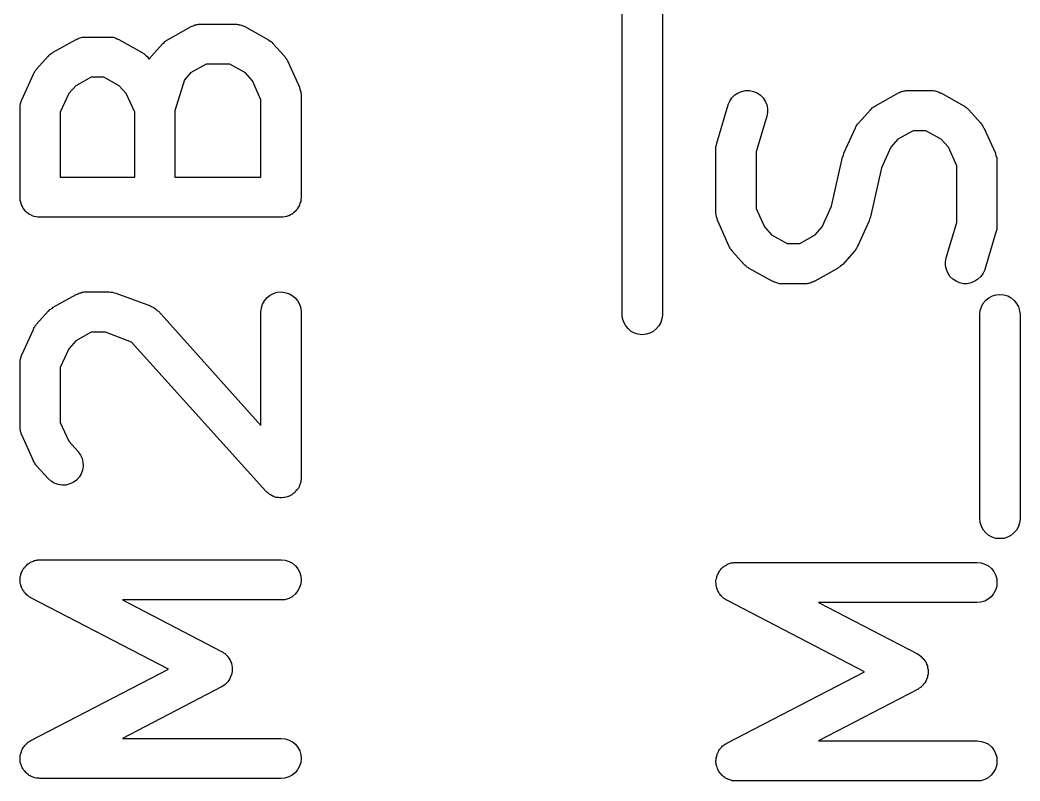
# Model space of a CAD drawing. Extents: x 195.1 to 235.6, y -142.5 to -103.4.
# Drawn here: x 221.332 to 225.068, y -142.47 to -139.629 of the extents above; entities that cross this region are included whole.
import ezdxf

# ---------------------------------------------------------------- set-up
doc = ezdxf.new("R2010")
doc.units = 0
doc.layers.add('BLACK', color=7, linetype='CONTINUOUS')

msp = doc.modelspace()

# ---------------------------------------------------------------- linework, layer by layer
at = {"layer": 'BLACK', "linetype": 'CONTINUOUS'}
for p, q in [((223.582, -140.729), (223.582, -137.967)), ((223.732, -137.967), (223.732, -140.729)), ((221.975, -139.652), (221.979, -139.65)), ((221.979, -139.65), (221.982, -139.649)), ((221.982, -139.649), (221.985, -139.647)), ((221.985, -139.647), (221.989, -139.647)), ((221.989, -139.647), (221.993, -139.645)), ((221.993, -139.645), (221.996, -139.645)), ((221.996, -139.645), (221.999, -139.644)), ((221.999, -139.644), (222.003, -139.644)), ((222.003, -139.644), (222.007, -139.644)), ((222.007, -139.644), (222.136, -139.644)), ((222.136, -139.644), (222.137, -139.644)), ((222.137, -139.644), (222.141, -139.644)), ((222.141, -139.644), (222.144, -139.645)), ((222.144, -139.645), (222.148, -139.645)), ((222.148, -139.645), (222.151, -139.646)), ((222.151, -139.646), (222.155, -139.647)), ((222.155, -139.647), (222.159, -139.648)), ((222.159, -139.648), (222.162, -139.649)), ((222.162, -139.649), (222.165, -139.65)), ((222.165, -139.65), (222.169, -139.652)), ((221.885, -139.701), (221.971, -139.653)), ((221.971, -139.653), (221.972, -139.653)), ((221.972, -139.653), (221.975, -139.652)), ((222.169, -139.652), (222.172, -139.653)), ((222.172, -139.653), (222.258, -139.701)), ((221.456, -139.749), (221.542, -139.701)), ((221.542, -139.701), (221.543, -139.701)), ((221.543, -139.701), (221.547, -139.699)), ((221.547, -139.699), (221.55, -139.697)), ((221.55, -139.697), (221.553, -139.696)), ((221.553, -139.696), (221.557, -139.695)), ((221.557, -139.695), (221.56, -139.694)), ((221.56, -139.694), (221.564, -139.693)), ((221.564, -139.693), (221.567, -139.693)), ((221.567, -139.693), (221.571, -139.692)), ((221.571, -139.692), (221.575, -139.692)), ((221.575, -139.692), (221.579, -139.692)), ((221.579, -139.692), (221.664, -139.692)), ((221.664, -139.692), (221.665, -139.692)), ((221.665, -139.692), (221.669, -139.692)), ((221.669, -139.692), (221.673, -139.692)), ((221.673, -139.692), (221.676, -139.693)), ((221.676, -139.693), (221.68, -139.693)), ((221.68, -139.693), (221.684, -139.694)), ((221.684, -139.694), (221.687, -139.695)), ((221.687, -139.695), (221.69, -139.697)), ((221.69, -139.697), (221.694, -139.698)), ((221.694, -139.698), (221.697, -139.7)), ((221.697, -139.7), (221.701, -139.701)), ((221.701, -139.701), (221.786, -139.749)), ((221.823, -139.764), (221.866, -139.716)), ((221.866, -139.716), (221.87, -139.713)), ((221.866, -139.716), (221.866, -139.716)), ((221.87, -139.713), (221.873, -139.709)), ((221.873, -139.709), (221.875, -139.708)), ((221.875, -139.708), (221.877, -139.706)), ((221.877, -139.706), (221.881, -139.704)), ((221.881, -139.704), (221.885, -139.701)), ((222.258, -139.701), (222.259, -139.702)), ((222.259, -139.702), (222.262, -139.704)), ((222.262, -139.704), (222.266, -139.707)), ((222.266, -139.707), (222.268, -139.708)), ((222.268, -139.708), (222.271, -139.71)), ((222.271, -139.71), (222.274, -139.713)), ((222.274, -139.713), (222.277, -139.716)), ((222.277, -139.716), (222.32, -139.764)), ((221.437, -139.764), (221.438, -139.763)), ((221.438, -139.763), (221.441, -139.76)), ((221.441, -139.76), (221.444, -139.757)), ((221.444, -139.757), (221.447, -139.755)), ((221.447, -139.755), (221.449, -139.754)), ((221.449, -139.754), (221.453, -139.751)), ((221.453, -139.751), (221.456, -139.749)), ((221.786, -139.749), (221.787, -139.749)), ((221.787, -139.749), (221.791, -139.752)), ((221.791, -139.752), (221.795, -139.754)), ((221.795, -139.754), (221.797, -139.756)), ((221.797, -139.756), (221.799, -139.758)), ((221.799, -139.758), (221.802, -139.761)), ((221.802, -139.761), (221.806, -139.764)), ((221.394, -139.812), (221.437, -139.764)), ((221.806, -139.764), (221.815, -139.775)), ((221.815, -139.775), (221.818, -139.771)), ((221.818, -139.771), (221.821, -139.766)), ((221.821, -139.766), (221.822, -139.765)), ((221.822, -139.765), (221.823, -139.764)), ((222.027, -139.794), (221.969, -139.826)), ((222.116, -139.794), (222.027, -139.794)), ((222.174, -139.826), (222.116, -139.794)), ((222.32, -139.764), (222.321, -139.765)), ((222.321, -139.765), (222.323, -139.768)), ((222.323, -139.768), (222.325, -139.771)), ((222.325, -139.771), (222.327, -139.774)), ((222.327, -139.774), (222.329, -139.777)), ((222.329, -139.777), (222.331, -139.78)), ((222.331, -139.78), (222.333, -139.784)), ((222.333, -139.784), (222.376, -139.879)), ((221.339, -139.926), (221.382, -139.831)), ((221.382, -139.83), (221.384, -139.827)), ((221.382, -139.831), (221.382, -139.83)), ((221.384, -139.827), (221.386, -139.824)), ((221.386, -139.824), (221.388, -139.821)), ((221.388, -139.821), (221.389, -139.818)), ((221.389, -139.818), (221.392, -139.815)), ((221.392, -139.815), (221.394, -139.812)), ((221.969, -139.826), (221.946, -139.852)), ((222.201, -139.856), (222.174, -139.826)), ((221.54, -139.874), (221.514, -139.903)), ((221.598, -139.842), (221.54, -139.874)), ((221.645, -139.842), (221.598, -139.842)), ((221.703, -139.874), (221.645, -139.842)), ((221.729, -139.903), (221.703, -139.874)), ((221.946, -139.852), (221.911, -139.968)), ((222.232, -139.926), (222.201, -139.856)), ((221.514, -139.903), (221.482, -139.973)), ((221.761, -139.973), (221.729, -139.903)), ((222.376, -139.879), (222.376, -139.88)), ((222.376, -139.88), (222.376, -139.88)), ((222.376, -139.88), (222.376, -139.881)), ((222.376, -139.881), (222.378, -139.887)), ((222.378, -139.887), (222.38, -139.894)), ((222.38, -139.894), (222.381, -139.894)), ((222.381, -139.894), (222.381, -139.895)), ((222.381, -139.895), (222.381, -139.902)), ((222.381, -139.902), (222.382, -139.908)), ((222.382, -139.908), (222.382, -139.909)), ((222.382, -139.909), (222.382, -139.91)), ((222.382, -139.91), (222.382, -140.29)), ((223.992, -139.919), (224.003, -139.908)), ((224.003, -139.908), (224.015, -139.9)), ((224.015, -139.9), (224.029, -139.895)), ((224.029, -139.895), (224.043, -139.892)), ((224.043, -139.892), (224.058, -139.892)), ((224.058, -139.892), (224.072, -139.895)), ((224.072, -139.895), (224.086, -139.901)), ((224.086, -139.901), (224.098, -139.909)), ((224.098, -139.909), (224.108, -139.919)), ((224.528, -139.949), (224.614, -139.901)), ((224.614, -139.901), (224.618, -139.899)), ((224.614, -139.901), (224.614, -139.901)), ((224.618, -139.899), (224.621, -139.897)), ((224.621, -139.897), (224.625, -139.896)), ((224.625, -139.896), (224.628, -139.895)), ((224.628, -139.895), (224.632, -139.894)), ((224.632, -139.894), (224.635, -139.893)), ((224.635, -139.893), (224.639, -139.893)), ((224.639, -139.893), (224.642, -139.892)), ((224.642, -139.892), (224.646, -139.892)), ((224.646, -139.892), (224.65, -139.892)), ((224.65, -139.892), (224.736, -139.892)), ((224.736, -139.892), (224.737, -139.892)), ((224.737, -139.892), (224.741, -139.892)), ((224.741, -139.892), (224.744, -139.892)), ((224.744, -139.892), (224.748, -139.893)), ((224.748, -139.893), (224.751, -139.893)), ((224.751, -139.893), (224.755, -139.894)), ((224.755, -139.894), (224.759, -139.895)), ((224.759, -139.895), (224.762, -139.897)), ((224.762, -139.897), (224.765, -139.898)), ((224.765, -139.898), (224.769, -139.9)), ((224.769, -139.9), (224.772, -139.901)), ((224.772, -139.901), (224.858, -139.949)), ((221.332, -139.955), (221.333, -139.948)), ((221.333, -139.948), (221.334, -139.942)), ((221.334, -139.94), (221.336, -139.934)), ((221.334, -139.941), (221.334, -139.94)), ((221.334, -139.942), (221.334, -139.941)), ((221.336, -139.934), (221.338, -139.928)), ((221.338, -139.928), (221.339, -139.927)), ((221.339, -139.927), (221.339, -139.926)), ((222.232, -140.215), (222.232, -139.926)), ((223.935, -140.088), (223.978, -139.945)), ((223.978, -139.944), (223.984, -139.931)), ((223.978, -139.945), (223.978, -139.944)), ((223.984, -139.931), (223.992, -139.919)), ((224.108, -139.919), (224.116, -139.931)), ((224.116, -139.931), (224.122, -139.945)), ((224.122, -139.945), (224.125, -139.959)), ((224.524, -139.951), (224.528, -139.949)), ((224.858, -139.949), (224.859, -139.949)), ((224.859, -139.949), (224.862, -139.952)), ((221.332, -139.956), (221.332, -139.955)), ((221.332, -139.955), (221.332, -139.955)), ((221.332, -139.957), (221.332, -139.956)), ((221.332, -140.29), (221.332, -139.957)), ((221.482, -139.973), (221.482, -140.215)), ((221.761, -140.215), (221.761, -139.973)), ((221.911, -139.968), (221.911, -140.215)), ((224.125, -139.974), (224.122, -139.988)), ((224.125, -139.959), (224.125, -139.974)), ((224.466, -140.012), (224.509, -139.964)), ((224.509, -139.963), (224.513, -139.96)), ((224.509, -139.964), (224.509, -139.963)), ((224.513, -139.96), (224.516, -139.957)), ((224.516, -139.957), (224.518, -139.955)), ((224.518, -139.955), (224.52, -139.954)), ((224.52, -139.954), (224.524, -139.951)), ((224.862, -139.952), (224.866, -139.954)), ((224.866, -139.954), (224.868, -139.956)), ((224.868, -139.956), (224.871, -139.958)), ((224.871, -139.958), (224.874, -139.961)), ((224.874, -139.961), (224.877, -139.964)), ((224.877, -139.964), (224.92, -140.012)), ((224.122, -139.988), (224.082, -140.121)), ((224.455, -140.027), (224.457, -140.024)), ((224.457, -140.024), (224.459, -140.021)), ((224.459, -140.021), (224.461, -140.018)), ((224.461, -140.018), (224.463, -140.015)), ((224.463, -140.015), (224.466, -140.012)), ((224.92, -140.012), (224.921, -140.013)), ((224.921, -140.013), (224.923, -140.016)), ((224.923, -140.016), (224.925, -140.018)), ((224.925, -140.018), (224.927, -140.022)), ((224.927, -140.022), (224.929, -140.024)), ((224.929, -140.024), (224.931, -140.028)), ((224.41, -140.126), (224.453, -140.031)), ((224.453, -140.03), (224.455, -140.027)), ((224.453, -140.031), (224.453, -140.03)), ((224.669, -140.042), (224.612, -140.074)), ((224.716, -140.042), (224.669, -140.042)), ((224.774, -140.074), (224.716, -140.042)), ((224.931, -140.028), (224.933, -140.031)), ((224.933, -140.031), (224.976, -140.126)), ((223.932, -140.102), (223.933, -140.098)), ((223.933, -140.098), (223.934, -140.094)), ((223.934, -140.094), (223.935, -140.091)), ((223.935, -140.091), (223.935, -140.088)), ((224.612, -140.074), (224.585, -140.103)), ((224.801, -140.103), (224.774, -140.074)), ((223.932, -140.105), (223.932, -140.102)), ((223.932, -140.108), (223.932, -140.105)), ((223.932, -140.11), (223.932, -140.108)), ((223.932, -140.348), (223.932, -140.11)), ((224.082, -140.121), (224.082, -140.332)), ((224.406, -140.14), (224.408, -140.133)), ((224.408, -140.133), (224.41, -140.126)), ((224.585, -140.103), (224.55, -140.181)), ((224.832, -140.173), (224.801, -140.103)), ((224.976, -140.126), (224.976, -140.127)), ((224.976, -140.127), (224.976, -140.128)), ((224.976, -140.128), (224.976, -140.129)), ((224.976, -140.129), (224.978, -140.135)), ((224.978, -140.135), (224.98, -140.141)), ((224.364, -140.324), (224.405, -140.141)), ((224.405, -140.141), (224.405, -140.14)), ((224.405, -140.14), (224.406, -140.14)), ((224.406, -140.14), (224.406, -140.14)), ((224.406, -140.14), (224.406, -140.14)), ((224.832, -140.384), (224.832, -140.173)), ((224.98, -140.141), (224.981, -140.142)), ((224.981, -140.142), (224.981, -140.143)), ((224.981, -140.143), (224.981, -140.149)), ((224.981, -140.149), (224.982, -140.156)), ((224.982, -140.156), (224.982, -140.156)), ((224.982, -140.156), (224.982, -140.157)), ((224.982, -140.157), (224.982, -140.395)), ((224.55, -140.181), (224.509, -140.364)), ((221.482, -140.215), (221.761, -140.215)), ((221.911, -140.215), (222.232, -140.215)), ((221.333, -140.298), (221.332, -140.29)), ((221.333, -140.305), (221.333, -140.298)), ((221.334, -140.305), (221.333, -140.305)), ((221.336, -140.312), (221.334, -140.305)), ((221.334, -140.305), (221.334, -140.305)), ((221.338, -140.319), (221.336, -140.312)), ((221.341, -140.325), (221.338, -140.319)), ((221.338, -140.319), (221.338, -140.319)), ((221.338, -140.319), (221.338, -140.319)), ((222.376, -140.32), (222.373, -140.326)), ((222.378, -140.313), (222.376, -140.32)), ((222.376, -140.32), (222.376, -140.32)), ((222.376, -140.32), (222.376, -140.32)), ((222.381, -140.306), (222.378, -140.313)), ((222.382, -140.292), (222.381, -140.299)), ((222.381, -140.299), (222.381, -140.306)), ((222.381, -140.306), (222.381, -140.306)), ((222.381, -140.306), (222.381, -140.306)), ((222.382, -140.29), (222.382, -140.291)), ((222.382, -140.291), (222.382, -140.291)), ((222.382, -140.291), (222.382, -140.291)), ((222.382, -140.291), (222.382, -140.292)), ((224.329, -140.401), (224.364, -140.324)), ((221.344, -140.332), (221.341, -140.325)), ((221.345, -140.332), (221.344, -140.332)), ((221.349, -140.337), (221.345, -140.332)), ((221.345, -140.332), (221.345, -140.332)), ((221.354, -140.343), (221.349, -140.337)), ((221.359, -140.348), (221.354, -140.343)), ((221.354, -140.343), (221.354, -140.343)), ((221.354, -140.343), (221.354, -140.343)), ((221.365, -140.352), (221.359, -140.348)), ((221.365, -140.353), (221.365, -140.352)), ((221.365, -140.352), (221.365, -140.352)), ((221.371, -140.356), (221.365, -140.353)), ((221.378, -140.359), (221.371, -140.356)), ((221.378, -140.36), (221.378, -140.359)), ((221.378, -140.359), (221.378, -140.359)), ((221.385, -140.362), (221.378, -140.36)), ((222.335, -140.36), (222.328, -140.362)), ((222.336, -140.36), (222.335, -140.36)), ((222.335, -140.36), (222.335, -140.36)), ((222.342, -140.356), (222.336, -140.36)), ((222.348, -140.353), (222.342, -140.356)), ((222.349, -140.353), (222.348, -140.353)), ((222.348, -140.353), (222.348, -140.353)), ((222.354, -140.348), (222.349, -140.353)), ((222.36, -140.344), (222.354, -140.348)), ((222.364, -140.338), (222.36, -140.344)), ((222.36, -140.344), (222.36, -140.344)), ((222.36, -140.344), (222.36, -140.344)), ((222.369, -140.333), (222.364, -140.338)), ((222.373, -140.326), (222.369, -140.332)), ((222.369, -140.332), (222.369, -140.333)), ((222.369, -140.333), (222.369, -140.333)), ((223.932, -140.349), (223.932, -140.348)), ((223.932, -140.348), (223.932, -140.348)), ((223.933, -140.356), (223.932, -140.349)), ((223.934, -140.362), (223.933, -140.356)), ((224.082, -140.332), (224.114, -140.401)), ((221.392, -140.364), (221.385, -140.362)), ((221.399, -140.365), (221.392, -140.364)), ((221.392, -140.364), (221.392, -140.364)), ((221.392, -140.364), (221.392, -140.364)), ((221.406, -140.365), (221.399, -140.365)), ((221.407, -140.365), (221.406, -140.365)), ((222.307, -140.365), (221.407, -140.365)), ((221.407, -140.365), (221.407, -140.365)), ((221.407, -140.365), (221.407, -140.365)), ((221.407, -140.365), (221.407, -140.365)), ((222.314, -140.365), (222.307, -140.365)), ((222.321, -140.364), (222.314, -140.365)), ((222.322, -140.364), (222.321, -140.364)), ((222.321, -140.364), (222.321, -140.364)), ((222.328, -140.362), (222.322, -140.364)), ((223.934, -140.363), (223.934, -140.362)), ((223.934, -140.364), (223.934, -140.363)), ((223.936, -140.37), (223.934, -140.364)), ((223.938, -140.376), (223.936, -140.37)), ((223.938, -140.377), (223.938, -140.376)), ((223.939, -140.378), (223.938, -140.377)), ((223.938, -140.377), (223.938, -140.377)), ((223.982, -140.474), (223.939, -140.378)), ((224.504, -140.378), (224.461, -140.474)), ((224.506, -140.372), (224.504, -140.378)), ((224.509, -140.365), (224.506, -140.372)), ((224.509, -140.364), (224.509, -140.365)), ((224.509, -140.365), (224.509, -140.365)), ((224.509, -140.365), (224.509, -140.365)), ((224.509, -140.365), (224.509, -140.365)), ((224.792, -140.517), (224.832, -140.384)), ((224.982, -140.395), (224.982, -140.396)), ((224.982, -140.396), (224.982, -140.399)), ((224.114, -140.401), (224.14, -140.431)), ((224.14, -140.431), (224.198, -140.463)), ((224.245, -140.463), (224.303, -140.431)), ((224.303, -140.431), (224.329, -140.401)), ((224.979, -140.417), (224.936, -140.56)), ((224.98, -140.414), (224.979, -140.417)), ((224.981, -140.411), (224.98, -140.414)), ((224.982, -140.402), (224.981, -140.407)), ((224.981, -140.407), (224.981, -140.411)), ((224.982, -140.399), (224.982, -140.402)), ((224.198, -140.463), (224.245, -140.463)), ((223.983, -140.477), (223.982, -140.474)), ((223.985, -140.48), (223.983, -140.477)), ((223.987, -140.483), (223.985, -140.48)), ((223.989, -140.486), (223.987, -140.483)), ((223.991, -140.489), (223.989, -140.486)), ((223.994, -140.492), (223.991, -140.489)), ((223.994, -140.493), (223.994, -140.492)), ((224.037, -140.541), (223.994, -140.493)), ((224.449, -140.493), (224.406, -140.541)), ((224.451, -140.49), (224.449, -140.493)), ((224.453, -140.487), (224.451, -140.49)), ((224.455, -140.484), (224.453, -140.487)), ((224.457, -140.481), (224.455, -140.484)), ((224.459, -140.478), (224.457, -140.481)), ((224.461, -140.475), (224.459, -140.478)), ((224.461, -140.474), (224.461, -140.475)), ((224.04, -140.544), (224.037, -140.541)), ((224.044, -140.547), (224.04, -140.544)), ((224.046, -140.549), (224.044, -140.547)), ((224.398, -140.548), (224.396, -140.549)), ((224.402, -140.544), (224.398, -140.548)), ((224.405, -140.541), (224.402, -140.544)), ((224.406, -140.541), (224.405, -140.541)), ((224.79, -140.531), (224.792, -140.517)), ((224.79, -140.546), (224.79, -140.531)), ((224.793, -140.56), (224.79, -140.546)), ((224.048, -140.551), (224.046, -140.549)), ((224.052, -140.553), (224.048, -140.551)), ((224.056, -140.556), (224.052, -140.553)), ((224.142, -140.604), (224.056, -140.556)), ((224.056, -140.556), (224.056, -140.556)), ((224.386, -140.556), (224.301, -140.604)), ((224.39, -140.553), (224.386, -140.556)), ((224.394, -140.551), (224.39, -140.553)), ((224.396, -140.549), (224.394, -140.551)), ((224.798, -140.573), (224.793, -140.56)), ((224.806, -140.586), (224.798, -140.573)), ((224.93, -140.574), (224.922, -140.586)), ((224.936, -140.561), (224.93, -140.574)), ((224.936, -140.56), (224.936, -140.561)), ((224.146, -140.605), (224.142, -140.604)), ((224.149, -140.607), (224.146, -140.605)), ((224.152, -140.608), (224.149, -140.607)), ((224.156, -140.609), (224.152, -140.608)), ((224.159, -140.61), (224.156, -140.609)), ((224.163, -140.611), (224.159, -140.61)), ((224.166, -140.612), (224.163, -140.611)), ((224.17, -140.613), (224.166, -140.612)), ((224.174, -140.613), (224.17, -140.613)), ((224.178, -140.613), (224.174, -140.613)), ((224.179, -140.613), (224.178, -140.613)), ((224.264, -140.613), (224.179, -140.613)), ((224.268, -140.613), (224.264, -140.613)), ((224.272, -140.613), (224.268, -140.613)), ((224.275, -140.612), (224.272, -140.613)), ((224.279, -140.612), (224.275, -140.612)), ((224.283, -140.611), (224.279, -140.612)), ((224.286, -140.61), (224.283, -140.611)), ((224.29, -140.608), (224.286, -140.61)), ((224.293, -140.607), (224.29, -140.608)), ((224.296, -140.606), (224.293, -140.607)), ((224.3, -140.604), (224.296, -140.606)), ((224.301, -140.604), (224.3, -140.604)), ((224.817, -140.596), (224.806, -140.586)), ((224.829, -140.604), (224.817, -140.596)), ((224.842, -140.61), (224.829, -140.604)), ((224.857, -140.613), (224.842, -140.61)), ((224.871, -140.613), (224.857, -140.613)), ((224.886, -140.61), (224.871, -140.613)), ((224.899, -140.604), (224.886, -140.61)), ((224.911, -140.596), (224.899, -140.604)), ((224.922, -140.586), (224.911, -140.596)), ((221.456, -140.701), (221.542, -140.653)), ((221.542, -140.653), (221.543, -140.653)), ((221.543, -140.653), (221.547, -140.652)), ((221.547, -140.652), (221.55, -140.65)), ((221.55, -140.65), (221.553, -140.649)), ((221.553, -140.649), (221.557, -140.647)), ((221.557, -140.647), (221.56, -140.647)), ((221.56, -140.647), (221.564, -140.645)), ((221.564, -140.645), (221.567, -140.645)), ((221.567, -140.645), (221.571, -140.644)), ((221.571, -140.644), (221.575, -140.644)), ((221.575, -140.644), (221.579, -140.644)), ((221.579, -140.644), (221.664, -140.644)), ((221.664, -140.644), (221.665, -140.644)), ((221.665, -140.644), (221.671, -140.645)), ((221.671, -140.645), (221.676, -140.645)), ((221.676, -140.645), (221.678, -140.645)), ((221.678, -140.645), (221.68, -140.646)), ((221.68, -140.646), (221.685, -140.647)), ((221.685, -140.647), (221.69, -140.649)), ((221.69, -140.649), (221.819, -140.696)), ((222.255, -140.665), (222.266, -140.656)), ((222.266, -140.656), (222.279, -140.65)), ((222.279, -140.65), (222.293, -140.645)), ((222.293, -140.645), (222.308, -140.644)), ((222.308, -140.644), (222.322, -140.646)), ((222.322, -140.646), (222.336, -140.65)), ((222.336, -140.65), (222.349, -140.657)), ((222.349, -140.657), (222.36, -140.666)), ((224.952, -140.666), (224.965, -140.659)), ((224.965, -140.659), (224.979, -140.655)), ((224.979, -140.655), (224.993, -140.654)), ((224.993, -140.654), (225.008, -140.655)), ((225.008, -140.655), (225.022, -140.659)), ((225.022, -140.659), (225.035, -140.666)), ((221.819, -140.696), (221.82, -140.697)), ((221.82, -140.697), (221.823, -140.698)), ((222.234, -140.703), (222.238, -140.69)), ((222.238, -140.69), (222.245, -140.677)), ((222.245, -140.677), (222.255, -140.665)), ((222.36, -140.666), (222.37, -140.678)), ((222.37, -140.678), (222.376, -140.69)), ((222.376, -140.69), (222.381, -140.704)), ((224.924, -140.699), (224.931, -140.686)), ((224.931, -140.686), (224.94, -140.675)), ((224.94, -140.675), (224.952, -140.666)), ((225.035, -140.666), (225.046, -140.676)), ((225.046, -140.676), (225.055, -140.687)), ((225.055, -140.687), (225.062, -140.7)), ((221.394, -140.764), (221.437, -140.716)), ((221.437, -140.716), (221.438, -140.716)), ((221.438, -140.716), (221.441, -140.713)), ((221.441, -140.713), (221.444, -140.709)), ((221.444, -140.709), (221.447, -140.708)), ((221.447, -140.708), (221.449, -140.706)), ((221.449, -140.706), (221.453, -140.704)), ((221.453, -140.704), (221.456, -140.701)), ((221.823, -140.698), (221.825, -140.699)), ((221.825, -140.699), (221.829, -140.701)), ((221.829, -140.701), (221.833, -140.703)), ((221.833, -140.703), (221.835, -140.705)), ((221.835, -140.705), (221.838, -140.707)), ((221.838, -140.707), (221.841, -140.71)), ((221.841, -140.71), (221.845, -140.712)), ((221.845, -140.712), (221.846, -140.715)), ((221.846, -140.715), (221.849, -140.716)), ((221.849, -140.716), (222.232, -141.143)), ((222.232, -140.718), (222.234, -140.703)), ((222.232, -140.719), (222.232, -140.718)), ((222.232, -141.143), (222.232, -140.719)), ((222.381, -140.704), (222.382, -140.719)), ((222.382, -140.719), (222.382, -141.338)), ((223.583, -140.743), (223.582, -140.729)), ((223.732, -140.73), (223.73, -140.744)), ((223.732, -140.729), (223.732, -140.73)), ((224.918, -140.728), (224.919, -140.713)), ((224.918, -140.729), (224.918, -140.728)), ((224.918, -141.49), (224.918, -140.729)), ((224.919, -140.713), (224.924, -140.699)), ((225.062, -140.7), (225.066, -140.714)), ((225.066, -140.714), (225.068, -140.729)), ((225.068, -140.729), (225.068, -141.49)), ((221.388, -140.773), (221.389, -140.77)), ((221.389, -140.77), (221.392, -140.767)), ((221.392, -140.767), (221.394, -140.764)), ((223.588, -140.757), (223.583, -140.743)), ((223.595, -140.77), (223.588, -140.757)), ((223.604, -140.781), (223.595, -140.77)), ((223.719, -140.771), (223.709, -140.782)), ((223.726, -140.758), (223.719, -140.771)), ((223.73, -140.744), (223.726, -140.758)), ((221.339, -140.879), (221.382, -140.784)), ((221.382, -140.783), (221.384, -140.779)), ((221.382, -140.784), (221.382, -140.783)), ((221.384, -140.779), (221.386, -140.776)), ((221.386, -140.776), (221.388, -140.773)), ((221.598, -140.794), (221.54, -140.826)), ((221.651, -140.794), (221.598, -140.794)), ((221.749, -140.831), (221.651, -140.794)), ((223.615, -140.791), (223.604, -140.781)), ((223.628, -140.798), (223.615, -140.791)), ((223.642, -140.802), (223.628, -140.798)), ((223.656, -140.804), (223.642, -140.802)), ((223.671, -140.802), (223.656, -140.804)), ((223.685, -140.798), (223.671, -140.802)), ((223.698, -140.791), (223.685, -140.798)), ((223.709, -140.782), (223.698, -140.791)), ((221.54, -140.826), (221.514, -140.856)), ((222.251, -141.388), (221.749, -140.831)), ((221.336, -140.886), (221.338, -140.88)), ((221.338, -140.88), (221.339, -140.879)), ((221.339, -140.879), (221.339, -140.879)), ((221.514, -140.856), (221.482, -140.926)), ((221.332, -140.907), (221.333, -140.901)), ((221.332, -140.908), (221.332, -140.907)), ((221.332, -140.91), (221.332, -140.908)), ((221.332, -140.908), (221.332, -140.908)), ((221.332, -141.148), (221.332, -140.91)), ((221.333, -140.901), (221.334, -140.894)), ((221.334, -140.893), (221.336, -140.886)), ((221.334, -140.894), (221.334, -140.893)), ((221.334, -140.893), (221.334, -140.893)), ((221.482, -140.926), (221.482, -141.132)), ((221.482, -141.132), (221.514, -141.201)), ((221.332, -141.149), (221.332, -141.148)), ((221.332, -141.148), (221.332, -141.148)), ((221.333, -141.156), (221.332, -141.149)), ((221.334, -141.162), (221.333, -141.156)), ((221.334, -141.163), (221.334, -141.162)), ((221.334, -141.164), (221.334, -141.163)), ((221.336, -141.17), (221.334, -141.164)), ((221.338, -141.176), (221.336, -141.17)), ((221.338, -141.177), (221.338, -141.176)), ((221.339, -141.178), (221.338, -141.177)), ((221.338, -141.177), (221.338, -141.177)), ((221.382, -141.274), (221.339, -141.178)), ((221.514, -141.201), (221.549, -141.24)), ((221.549, -141.24), (221.549, -141.241)), ((221.549, -141.241), (221.558, -141.253)), ((221.558, -141.253), (221.564, -141.266)), ((221.383, -141.277), (221.382, -141.274)), ((221.385, -141.28), (221.383, -141.277)), ((221.387, -141.283), (221.385, -141.28)), ((221.389, -141.286), (221.387, -141.283)), ((221.391, -141.289), (221.389, -141.286)), ((221.394, -141.292), (221.391, -141.289)), ((221.394, -141.293), (221.394, -141.292)), ((221.437, -141.341), (221.394, -141.293)), ((221.564, -141.266), (221.567, -141.281)), ((221.568, -141.295), (221.565, -141.31)), ((221.567, -141.281), (221.568, -141.295)), ((221.56, -141.323), (221.553, -141.336)), ((221.565, -141.31), (221.56, -141.323)), ((221.448, -141.351), (221.437, -141.341)), ((221.46, -141.358), (221.448, -141.351)), ((221.474, -141.363), (221.46, -141.358)), ((221.489, -141.365), (221.474, -141.363)), ((221.503, -141.365), (221.489, -141.365)), ((221.518, -141.361), (221.503, -141.365)), ((221.531, -141.355), (221.518, -141.361)), ((221.543, -141.347), (221.531, -141.355)), ((221.553, -141.336), (221.543, -141.347)), ((222.376, -141.368), (222.375, -141.369)), ((222.375, -141.369), (222.375, -141.371)), ((222.378, -141.362), (222.376, -141.368)), ((222.38, -141.357), (222.378, -141.362)), ((222.381, -141.354), (222.38, -141.355)), ((222.38, -141.355), (222.38, -141.357)), ((222.382, -141.343), (222.381, -141.348)), ((222.381, -141.348), (222.381, -141.354)), ((222.382, -141.338), (222.382, -141.339)), ((222.382, -141.339), (222.382, -141.341)), ((222.382, -141.341), (222.382, -141.343)), ((222.253, -141.39), (222.251, -141.388)), ((222.254, -141.391), (222.253, -141.39)), ((222.258, -141.394), (222.254, -141.391)), ((222.262, -141.398), (222.258, -141.394)), ((222.264, -141.399), (222.262, -141.398)), ((222.265, -141.4), (222.264, -141.399)), ((222.27, -141.403), (222.265, -141.4)), ((222.275, -141.406), (222.27, -141.403)), ((222.276, -141.406), (222.275, -141.406)), ((222.278, -141.407), (222.276, -141.406)), ((222.283, -141.409), (222.278, -141.407)), ((222.34, -141.405), (222.335, -141.408)), ((222.345, -141.403), (222.34, -141.405)), ((222.347, -141.402), (222.345, -141.403)), ((222.348, -141.401), (222.347, -141.402)), ((222.352, -141.397), (222.348, -141.401)), ((222.357, -141.394), (222.352, -141.397)), ((222.358, -141.393), (222.357, -141.394)), ((222.36, -141.392), (222.358, -141.393)), ((222.363, -141.387), (222.36, -141.392)), ((222.367, -141.383), (222.363, -141.387)), ((222.368, -141.382), (222.367, -141.383)), ((222.369, -141.38), (222.368, -141.382)), ((222.372, -141.376), (222.369, -141.38)), ((222.375, -141.371), (222.372, -141.376)), ((222.288, -141.411), (222.283, -141.409)), ((222.29, -141.411), (222.288, -141.411)), ((222.292, -141.412), (222.29, -141.411)), ((222.298, -141.412), (222.292, -141.412)), ((222.303, -141.413), (222.298, -141.412)), ((222.305, -141.413), (222.303, -141.413)), ((222.307, -141.413), (222.305, -141.413)), ((222.312, -141.413), (222.307, -141.413)), ((222.318, -141.412), (222.312, -141.413)), ((222.319, -141.412), (222.318, -141.412)), ((222.321, -141.412), (222.319, -141.412)), ((222.326, -141.41), (222.321, -141.412)), ((222.332, -141.409), (222.326, -141.41)), ((222.333, -141.408), (222.332, -141.409)), ((222.335, -141.408), (222.333, -141.408)), ((224.919, -141.505), (224.918, -141.49)), ((224.924, -141.519), (224.919, -141.505)), ((224.93, -141.532), (224.924, -141.519)), ((225.066, -141.506), (225.062, -141.52)), ((225.068, -141.492), (225.066, -141.506)), ((225.068, -141.49), (225.068, -141.492)), ((224.94, -141.543), (224.93, -141.532)), ((224.951, -141.553), (224.94, -141.543)), ((224.964, -141.56), (224.951, -141.553)), ((225.034, -141.553), (225.021, -141.56)), ((225.045, -141.544), (225.034, -141.553)), ((225.055, -141.533), (225.045, -141.544)), ((225.062, -141.52), (225.055, -141.533)), ((224.978, -141.564), (224.964, -141.56)), ((224.992, -141.565), (224.978, -141.564)), ((225.007, -141.564), (224.992, -141.565)), ((225.021, -141.56), (225.007, -141.564)), ((221.349, -141.672), (221.352, -141.669)), ((221.352, -141.669), (221.354, -141.666)), ((221.354, -141.666), (221.357, -141.664)), ((221.357, -141.664), (221.359, -141.661)), ((221.359, -141.661), (221.362, -141.659)), ((221.362, -141.659), (221.366, -141.657)), ((221.366, -141.657), (221.369, -141.655)), ((221.369, -141.655), (221.371, -141.653)), ((221.371, -141.653), (221.375, -141.652)), ((221.375, -141.652), (221.379, -141.65)), ((221.379, -141.65), (221.382, -141.649)), ((221.382, -141.649), (221.385, -141.647)), ((221.385, -141.647), (221.389, -141.647)), ((221.389, -141.647), (221.393, -141.645)), ((221.393, -141.645), (221.396, -141.645)), ((221.396, -141.645), (221.399, -141.644)), ((221.399, -141.644), (221.403, -141.644)), ((221.403, -141.644), (221.407, -141.644)), ((221.407, -141.644), (222.307, -141.644)), ((222.307, -141.644), (222.308, -141.644)), ((222.308, -141.644), (222.323, -141.646)), ((222.323, -141.646), (222.337, -141.65)), ((222.337, -141.65), (222.35, -141.657)), ((222.35, -141.657), (222.361, -141.667)), ((222.361, -141.667), (222.37, -141.678)), ((223.959, -141.671), (223.962, -141.669)), ((223.962, -141.669), (223.966, -141.666)), ((223.966, -141.666), (223.969, -141.665)), ((223.969, -141.665), (223.971, -141.663)), ((223.971, -141.663), (223.975, -141.661)), ((223.975, -141.661), (223.979, -141.659)), ((223.979, -141.659), (223.982, -141.658)), ((223.982, -141.658), (223.985, -141.657)), ((223.985, -141.657), (223.989, -141.656)), ((223.989, -141.656), (223.993, -141.655)), ((223.993, -141.655), (223.996, -141.655)), ((223.996, -141.655), (223.999, -141.654)), ((223.999, -141.654), (224.003, -141.654)), ((224.003, -141.654), (224.007, -141.654)), ((224.007, -141.654), (224.907, -141.654)), ((224.907, -141.654), (224.908, -141.654)), ((224.908, -141.654), (224.923, -141.655)), ((224.923, -141.655), (224.937, -141.66)), ((224.937, -141.66), (224.95, -141.667)), ((224.95, -141.667), (224.961, -141.676)), ((221.333, -141.708), (221.334, -141.704)), ((221.334, -141.704), (221.335, -141.701)), ((221.335, -141.698), (221.337, -141.694)), ((221.335, -141.701), (221.335, -141.698)), ((221.337, -141.694), (221.338, -141.69)), ((221.338, -141.69), (221.34, -141.687)), ((221.34, -141.687), (221.341, -141.684)), ((221.341, -141.684), (221.343, -141.681)), ((221.343, -141.681), (221.345, -141.677)), ((221.345, -141.677), (221.347, -141.675)), ((221.347, -141.675), (221.349, -141.672)), ((222.37, -141.678), (222.377, -141.691)), ((222.377, -141.691), (222.381, -141.705)), ((222.381, -141.705), (222.382, -141.72)), ((223.935, -141.707), (223.937, -141.703)), ((223.937, -141.703), (223.938, -141.7)), ((223.938, -141.7), (223.94, -141.697)), ((223.94, -141.697), (223.941, -141.694)), ((223.941, -141.694), (223.943, -141.69)), ((223.943, -141.69), (223.945, -141.687)), ((223.945, -141.687), (223.947, -141.684)), ((223.947, -141.684), (223.949, -141.681)), ((223.949, -141.681), (223.952, -141.678)), ((223.952, -141.678), (223.954, -141.675)), ((223.954, -141.675), (223.957, -141.673)), ((223.957, -141.673), (223.959, -141.671)), ((224.961, -141.676), (224.97, -141.688)), ((224.97, -141.688), (224.977, -141.7)), ((224.977, -141.7), (224.981, -141.715)), ((221.332, -141.712), (221.333, -141.708)), ((221.332, -141.715), (221.332, -141.712)), ((221.332, -141.719), (221.332, -141.715)), ((221.333, -141.723), (221.332, -141.719)), ((221.333, -141.727), (221.333, -141.723)), ((221.333, -141.73), (221.333, -141.727)), ((221.333, -141.733), (221.333, -141.73)), ((221.335, -141.737), (221.333, -141.733)), ((221.335, -141.741), (221.335, -141.737)), ((221.337, -141.744), (221.335, -141.741)), ((222.381, -141.734), (222.376, -141.748)), ((222.382, -141.72), (222.381, -141.734)), ((223.932, -141.722), (223.933, -141.718)), ((223.932, -141.725), (223.932, -141.722)), ((223.932, -141.728), (223.932, -141.725)), ((223.933, -141.732), (223.932, -141.728)), ((223.933, -141.718), (223.934, -141.713)), ((223.933, -141.736), (223.933, -141.732)), ((223.933, -141.739), (223.933, -141.736)), ((223.933, -141.743), (223.933, -141.739)), ((223.935, -141.747), (223.933, -141.743)), ((223.934, -141.713), (223.935, -141.71)), ((223.935, -141.71), (223.935, -141.707)), ((224.981, -141.715), (224.982, -141.729)), ((224.982, -141.729), (224.981, -141.744)), ((221.338, -141.747), (221.337, -141.744)), ((221.339, -141.751), (221.338, -141.747)), ((221.341, -141.754), (221.339, -141.751)), ((221.343, -141.757), (221.341, -141.754)), ((221.344, -141.76), (221.343, -141.757)), ((221.347, -141.763), (221.344, -141.76)), ((221.349, -141.767), (221.347, -141.763)), ((221.352, -141.769), (221.349, -141.767)), ((221.354, -141.772), (221.352, -141.769)), ((221.357, -141.774), (221.354, -141.772)), ((221.36, -141.777), (221.357, -141.774)), ((221.362, -141.779), (221.36, -141.777)), ((221.365, -141.781), (221.362, -141.779)), ((221.368, -141.783), (221.365, -141.781)), ((222.36, -141.772), (222.349, -141.782)), ((222.369, -141.761), (222.36, -141.772)), ((222.376, -141.748), (222.369, -141.761)), ((223.935, -141.75), (223.935, -141.747)), ((223.937, -141.754), (223.935, -141.75)), ((223.938, -141.757), (223.937, -141.754)), ((223.939, -141.76), (223.938, -141.757)), ((223.941, -141.764), (223.939, -141.76)), ((223.943, -141.767), (223.941, -141.764)), ((223.944, -141.77), (223.943, -141.767)), ((223.947, -141.773), (223.944, -141.77)), ((223.949, -141.776), (223.947, -141.773)), ((223.952, -141.778), (223.949, -141.776)), ((223.954, -141.781), (223.952, -141.778)), ((223.957, -141.784), (223.954, -141.781)), ((224.969, -141.771), (224.96, -141.782)), ((224.976, -141.758), (224.969, -141.771)), ((224.981, -141.744), (224.976, -141.758)), ((221.372, -141.785), (221.368, -141.783)), ((221.373, -141.786), (221.372, -141.785)), ((221.887, -142.052), (221.373, -141.786)), ((222.307, -141.794), (221.715, -141.794)), ((221.715, -141.794), (222.085, -141.986)), ((222.322, -141.793), (222.307, -141.794)), ((222.336, -141.788), (222.322, -141.793)), ((222.349, -141.782), (222.336, -141.788)), ((223.96, -141.787), (223.957, -141.784)), ((223.962, -141.788), (223.96, -141.787)), ((223.965, -141.79), (223.962, -141.788)), ((223.968, -141.792), (223.965, -141.79)), ((223.972, -141.795), (223.968, -141.792)), ((223.973, -141.795), (223.972, -141.795)), ((224.487, -142.062), (223.973, -141.795)), ((224.907, -141.804), (224.315, -141.804)), ((224.315, -141.804), (224.685, -141.995)), ((224.922, -141.802), (224.907, -141.804)), ((224.936, -141.798), (224.922, -141.802)), ((224.949, -141.791), (224.936, -141.798)), ((224.96, -141.782), (224.949, -141.791)), ((222.085, -141.986), (222.085, -141.986)), ((222.085, -141.986), (222.086, -141.987)), ((222.086, -141.987), (222.087, -141.987)), ((222.087, -141.987), (222.092, -141.991)), ((222.092, -141.991), (222.098, -141.994)), ((222.098, -141.994), (222.098, -141.995)), ((222.098, -141.995), (222.099, -141.995)), ((222.099, -141.995), (222.103, -142)), ((222.103, -142), (222.108, -142.005)), ((222.108, -142.005), (222.108, -142.005)), ((222.108, -142.005), (222.109, -142.006)), ((224.685, -141.995), (224.685, -141.996)), ((224.685, -141.996), (224.686, -141.996)), ((224.686, -141.996), (224.687, -141.997)), ((224.687, -141.997), (224.692, -142)), ((224.692, -142), (224.698, -142.004)), ((224.698, -142.004), (224.698, -142.005)), ((224.698, -142.005), (224.699, -142.005)), ((224.699, -142.005), (224.703, -142.01)), ((222.109, -142.006), (222.112, -142.011)), ((222.112, -142.011), (222.116, -142.017)), ((222.116, -142.017), (222.116, -142.018)), ((222.116, -142.018), (222.117, -142.018)), ((222.117, -142.018), (222.119, -142.024)), ((222.119, -142.024), (222.122, -142.03)), ((222.122, -142.03), (222.122, -142.031)), ((222.122, -142.031), (222.122, -142.032)), ((222.122, -142.032), (222.123, -142.038)), ((222.123, -142.038), (222.125, -142.045)), ((224.703, -142.01), (224.708, -142.014)), ((224.708, -142.014), (224.708, -142.015)), ((224.708, -142.015), (224.709, -142.016)), ((224.709, -142.016), (224.712, -142.021)), ((224.712, -142.021), (224.716, -142.026)), ((224.716, -142.026), (224.716, -142.027)), ((224.716, -142.027), (224.717, -142.028)), ((224.717, -142.028), (224.719, -142.034)), ((224.719, -142.034), (224.722, -142.04)), ((224.722, -142.04), (224.722, -142.041)), ((224.722, -142.041), (224.722, -142.041)), ((224.722, -142.041), (224.723, -142.048)), ((221.373, -142.319), (221.887, -142.052)), ((222.121, -142.075), (222.119, -142.081)), ((222.122, -142.075), (222.121, -142.075)), ((222.123, -142.067), (222.122, -142.074)), ((222.122, -142.074), (222.122, -142.075)), ((222.125, -142.061), (222.123, -142.067)), ((222.125, -142.045), (222.125, -142.046)), ((222.125, -142.046), (222.125, -142.046)), ((222.125, -142.046), (222.125, -142.053)), ((222.125, -142.053), (222.125, -142.059)), ((222.125, -142.059), (222.125, -142.06)), ((222.125, -142.06), (222.125, -142.061)), ((223.973, -142.329), (224.487, -142.062)), ((224.723, -142.077), (224.722, -142.083)), ((224.723, -142.048), (224.725, -142.054)), ((224.725, -142.071), (224.723, -142.077)), ((224.725, -142.054), (224.725, -142.055)), ((224.725, -142.055), (224.725, -142.056)), ((224.725, -142.056), (224.725, -142.062)), ((224.725, -142.062), (224.725, -142.069)), ((224.725, -142.069), (224.725, -142.07)), ((224.725, -142.07), (224.725, -142.071)), ((222.091, -142.115), (222.086, -142.118)), ((222.097, -142.111), (222.091, -142.115)), ((222.098, -142.11), (222.097, -142.11)), ((222.097, -142.11), (222.097, -142.111)), ((222.103, -142.105), (222.098, -142.11)), ((222.107, -142.101), (222.103, -142.105)), ((222.108, -142.1), (222.107, -142.101)), ((222.112, -142.094), (222.108, -142.1)), ((222.108, -142.1), (222.108, -142.1)), ((222.116, -142.089), (222.112, -142.094)), ((222.119, -142.081), (222.116, -142.087)), ((222.116, -142.087), (222.116, -142.088)), ((222.116, -142.088), (222.116, -142.089)), ((224.703, -142.115), (224.698, -142.12)), ((224.707, -142.11), (224.703, -142.115)), ((224.708, -142.11), (224.707, -142.11)), ((224.712, -142.104), (224.708, -142.109)), ((224.708, -142.109), (224.708, -142.11)), ((224.716, -142.098), (224.712, -142.104)), ((224.719, -142.091), (224.716, -142.097)), ((224.716, -142.097), (224.716, -142.098)), ((224.716, -142.098), (224.716, -142.098)), ((224.721, -142.085), (224.719, -142.091)), ((224.722, -142.084), (224.721, -142.085)), ((224.722, -142.083), (224.722, -142.084)), ((222.085, -142.119), (221.715, -142.311)), ((222.086, -142.118), (222.085, -142.119)), ((222.085, -142.119), (222.085, -142.119)), ((224.685, -142.128), (224.315, -142.32)), ((224.686, -142.128), (224.685, -142.128)), ((224.685, -142.128), (224.685, -142.128)), ((224.691, -142.124), (224.686, -142.128)), ((224.697, -142.121), (224.691, -142.124)), ((224.698, -142.12), (224.697, -142.12)), ((224.697, -142.12), (224.697, -142.121)), ((221.345, -142.344), (221.348, -142.341)), ((221.348, -142.341), (221.35, -142.337)), ((221.35, -142.337), (221.352, -142.335)), ((221.352, -142.335), (221.354, -142.332)), ((221.354, -142.332), (221.357, -142.33)), ((221.357, -142.33), (221.36, -142.327)), ((221.36, -142.327), (221.363, -142.325)), ((221.363, -142.325), (221.366, -142.323)), ((221.366, -142.323), (221.369, -142.321)), ((221.369, -142.321), (221.373, -142.319)), ((221.715, -142.311), (222.307, -142.311)), ((222.307, -142.311), (222.308, -142.311)), ((222.308, -142.311), (222.323, -142.312)), ((222.323, -142.312), (222.337, -142.317)), ((222.337, -142.317), (222.35, -142.324)), ((222.35, -142.324), (222.361, -142.333)), ((222.361, -142.333), (222.37, -142.345)), ((223.954, -142.342), (223.957, -142.339)), ((223.957, -142.339), (223.96, -142.337)), ((223.96, -142.337), (223.963, -142.335)), ((223.963, -142.335), (223.966, -142.333)), ((223.966, -142.333), (223.969, -142.331)), ((223.969, -142.331), (223.973, -142.329)), ((224.315, -142.32), (224.907, -142.32)), ((224.907, -142.32), (224.908, -142.32)), ((224.908, -142.32), (224.923, -142.322)), ((224.923, -142.322), (224.937, -142.326)), ((224.937, -142.326), (224.95, -142.333)), ((224.95, -142.333), (224.961, -142.343)), ((221.333, -142.374), (221.334, -142.371)), ((221.333, -142.377), (221.333, -142.374)), ((221.333, -142.381), (221.333, -142.377)), ((221.334, -142.371), (221.335, -142.367)), ((221.335, -142.367), (221.336, -142.363)), ((221.336, -142.363), (221.337, -142.36)), ((221.337, -142.36), (221.338, -142.357)), ((221.338, -142.357), (221.34, -142.353)), ((221.34, -142.353), (221.342, -142.349)), ((221.342, -142.349), (221.343, -142.347)), ((221.343, -142.347), (221.345, -142.344)), ((222.37, -142.345), (222.377, -142.358)), ((222.377, -142.358), (222.381, -142.372)), ((222.381, -142.372), (222.382, -142.386)), ((223.934, -142.38), (223.935, -142.376)), ((223.935, -142.376), (223.936, -142.372)), ((223.936, -142.372), (223.937, -142.369)), ((223.937, -142.369), (223.938, -142.366)), ((223.938, -142.366), (223.94, -142.363)), ((223.94, -142.363), (223.942, -142.359)), ((223.942, -142.359), (223.943, -142.356)), ((223.943, -142.356), (223.945, -142.353)), ((223.945, -142.353), (223.948, -142.35)), ((223.948, -142.35), (223.95, -142.347)), ((223.95, -142.347), (223.952, -142.345)), ((223.952, -142.345), (223.954, -142.342)), ((224.961, -142.343), (224.97, -142.354)), ((224.97, -142.354), (224.977, -142.367)), ((224.977, -142.367), (224.981, -142.381)), ((221.332, -142.385), (221.333, -142.381)), ((221.332, -142.388), (221.332, -142.385)), ((221.332, -142.392), (221.332, -142.388)), ((221.333, -142.396), (221.332, -142.392)), ((221.333, -142.4), (221.333, -142.396)), ((221.334, -142.403), (221.333, -142.4)), ((221.335, -142.406), (221.334, -142.403)), ((221.336, -142.41), (221.335, -142.406)), ((221.338, -142.414), (221.336, -142.41)), ((221.339, -142.417), (221.338, -142.414)), ((222.376, -142.415), (222.369, -142.428)), ((222.381, -142.401), (222.376, -142.415)), ((222.382, -142.386), (222.381, -142.401)), ((223.932, -142.395), (223.933, -142.391)), ((223.932, -142.398), (223.932, -142.395)), ((223.932, -142.401), (223.932, -142.398)), ((223.933, -142.405), (223.932, -142.401)), ((223.933, -142.383), (223.934, -142.38)), ((223.933, -142.387), (223.933, -142.383)), ((223.933, -142.391), (223.933, -142.387)), ((223.933, -142.409), (223.933, -142.405)), ((223.934, -142.412), (223.933, -142.409)), ((223.935, -142.416), (223.934, -142.412)), ((223.936, -142.419), (223.935, -142.416)), ((224.981, -142.41), (224.976, -142.424)), ((224.981, -142.381), (224.982, -142.396)), ((224.982, -142.396), (224.981, -142.41)), ((221.34, -142.42), (221.339, -142.417)), ((221.343, -142.423), (221.34, -142.42)), ((221.344, -142.427), (221.343, -142.423)), ((221.346, -142.429), (221.344, -142.427)), ((221.348, -142.432), (221.346, -142.429)), ((221.351, -142.435), (221.348, -142.432)), ((221.354, -142.438), (221.351, -142.435)), ((221.356, -142.44), (221.354, -142.438)), ((221.358, -142.443), (221.356, -142.44)), ((221.362, -142.445), (221.358, -142.443)), ((221.365, -142.448), (221.362, -142.445)), ((221.368, -142.449), (221.365, -142.448)), ((221.37, -142.451), (221.368, -142.449)), ((221.374, -142.453), (221.37, -142.451)), ((221.378, -142.455), (221.374, -142.453)), ((222.349, -142.448), (222.336, -142.455)), ((222.36, -142.439), (222.349, -142.448)), ((222.369, -142.428), (222.36, -142.439)), ((223.938, -142.423), (223.936, -142.419)), ((223.939, -142.426), (223.938, -142.423)), ((223.94, -142.429), (223.939, -142.426)), ((223.943, -142.433), (223.94, -142.429)), ((223.944, -142.436), (223.943, -142.433)), ((223.946, -142.439), (223.944, -142.436)), ((223.948, -142.442), (223.946, -142.439)), ((223.951, -142.445), (223.948, -142.442)), ((223.954, -142.448), (223.951, -142.445)), ((223.956, -142.45), (223.954, -142.448)), ((223.958, -142.452), (223.956, -142.45)), ((223.962, -142.455), (223.958, -142.452)), ((224.96, -142.448), (224.949, -142.458)), ((224.969, -142.437), (224.96, -142.448)), ((224.976, -142.424), (224.969, -142.437)), ((221.381, -142.456), (221.378, -142.455)), ((221.384, -142.457), (221.381, -142.456)), ((221.388, -142.458), (221.384, -142.457)), ((221.392, -142.459), (221.388, -142.458)), ((221.395, -142.459), (221.392, -142.459)), ((221.398, -142.46), (221.395, -142.459)), ((221.402, -142.46), (221.398, -142.46)), ((221.406, -142.461), (221.402, -142.46)), ((221.407, -142.461), (221.406, -142.461)), ((222.307, -142.461), (221.407, -142.461)), ((222.322, -142.459), (222.307, -142.461)), ((222.336, -142.455), (222.322, -142.459)), ((223.965, -142.457), (223.962, -142.455)), ((223.968, -142.459), (223.965, -142.457)), ((223.97, -142.461), (223.968, -142.459)), ((223.974, -142.462), (223.97, -142.461)), ((223.978, -142.464), (223.974, -142.462)), ((223.981, -142.465), (223.978, -142.464)), ((223.984, -142.466), (223.981, -142.465)), ((223.988, -142.467), (223.984, -142.466)), ((223.992, -142.469), (223.988, -142.467)), ((223.995, -142.469), (223.992, -142.469)), ((223.998, -142.47), (223.995, -142.469)), ((224.002, -142.47), (223.998, -142.47)), ((224.006, -142.47), (224.002, -142.47)), ((224.007, -142.47), (224.006, -142.47)), ((224.907, -142.47), (224.007, -142.47)), ((224.922, -142.469), (224.907, -142.47)), ((224.936, -142.465), (224.922, -142.469)), ((224.949, -142.458), (224.936, -142.465))]:
    msp.add_line(p, q, dxfattribs=at)

doc.saveas('drawing.dxf')
